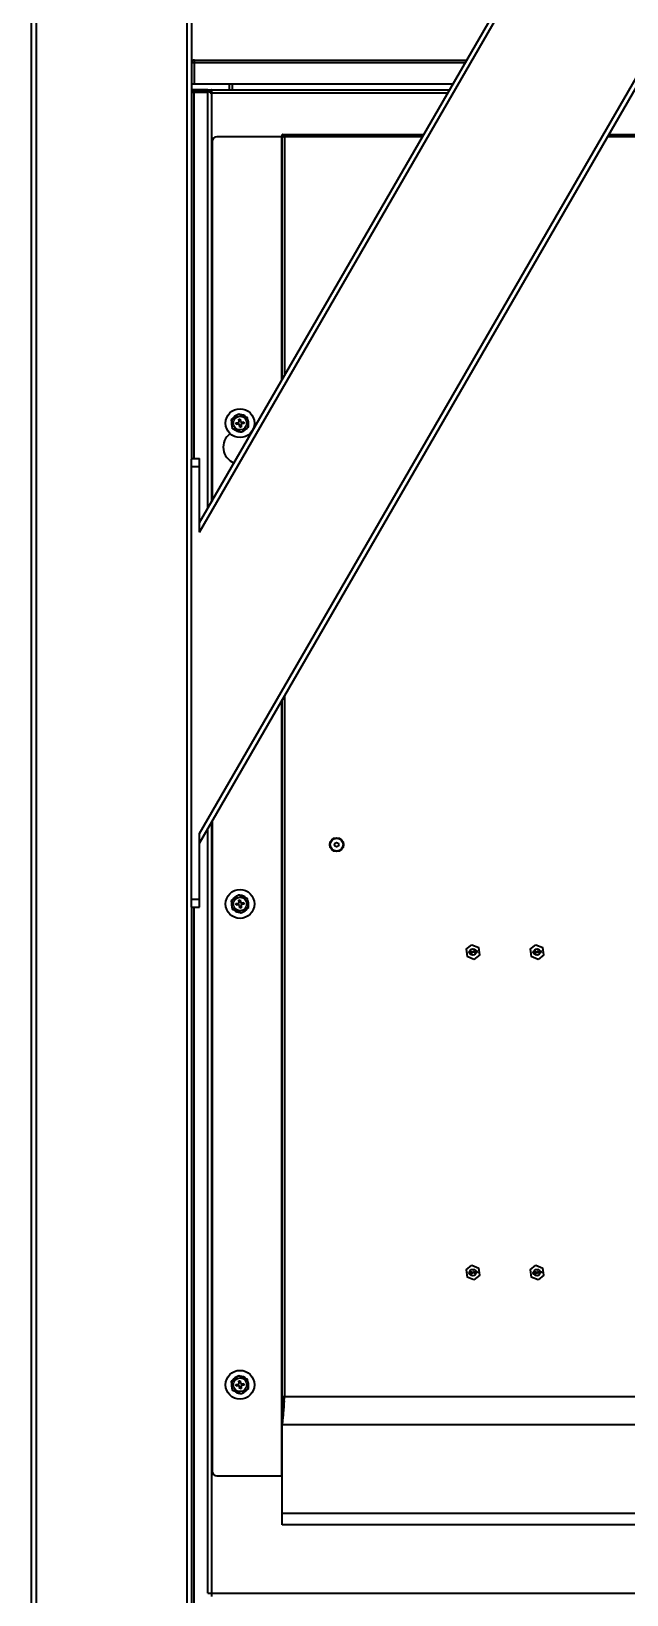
# Model space of a CAD drawing. Header units: millimetres. Extents: x 32496 to 166256, y 3504 to 23939.
# Drawn here: x 48980 to 49351, y 12057 to 13032 of the extents above; entities that cross this region are included whole.
import ezdxf

# ---------------------------------------------------------------- set-up
doc = ezdxf.new("R2010")
doc.units = ezdxf.units.MM
doc.layers.get('0').update_dxf_attribs({"lineweight": 35})

msp = doc.modelspace()

# ---------------------------------------------------------------- linework, layer by layer
at = {"linetype": 'Continuous'}
for p, q in [((48979.64, 13396.575), (48979.64, 10877.575)), ((48982.64, 13396.575), (48982.64, 10877.575)), ((49076.64, 13396.575), (49076.64, 10877.575)), ((49079.64, 13396.575), (49079.64, 12765.112)), ((49084.64, 12725.55), (49469.17, 13391.575)), ((49084.64, 12719.55), (49472.634, 13391.575)), ((49084.64, 12531.55), (49581.176, 13391.575)), ((49084.64, 12525.55), (49584.64, 13391.575)), ((49081.34, 13014.075), (49251.22, 13014.075)), ((49081.34, 12999.075), (49081.34, 13014.075)), ((49081.14, 13012.375), (49079.64, 13012.375)), ((49081.14, 13012.375), (49081.14, 12999.075)), ((49250.238, 13012.375), (49081.34, 13012.375)), ((49081.14, 12999.075), (49079.64, 12999.075)), ((49079.64, 12994.175), (49089.84, 12994.175)), ((49089.84, 12995.575), (49081.04, 12995.575)), ((49081.04, 12994.375), (49081.04, 12995.575)), ((49089.84, 12994.375), (49081.04, 12994.375)), ((49081.04, 12994.175), (49081.04, 12765.55)), ((49242.56, 12999.075), (49081.34, 12999.075)), ((49089.84, 12995.575), (49091.84, 12995.575)), ((49089.84, 12734.557), (49089.84, 12995.575)), ((49092.04, 12995.575), (49091.84, 12995.575)), ((49092.04, 12994.375), (49091.913, 12994.375)), ((49091.933, 12994.175), (49092.04, 12994.175)), ((49092.04, 12995.575), (49240.539, 12995.575)), ((49092.04, 12995.575), (49092.04, 12993.375)), ((49103.34, 12995.575), (49103.34, 12999.075)), ((49104.84, 12999.075), (49104.84, 12995.575)), ((49091.839, 12993.503), (49091.949, 12993.433)), ((49091.949, 12993.433), (49092.04, 12993.375)), ((49092.04, 12993.375), (49092.012, 12993.572)), ((49239.269, 12993.375), (49092.04, 12993.375)), ((49092.04, 12993.375), (49092.04, 12738.367)), ((49137.59, 12966.175), (49095.39, 12966.175)), ((49135.99, 12814.491), (49135.99, 12966.175)), ((49136.19, 12967.575), (49224.373, 12967.575)), ((49136.19, 12966.375), (49136.19, 12967.575)), ((49136.19, 12814.837), (49136.19, 12966.175)), ((49137.59, 12966.175), (49137.532, 12966.267)), ((49223.565, 12966.175), (49137.59, 12966.175)), ((49137.59, 12966.175), (49137.59, 12817.262)), ((49752.59, 12966.175), (49339.035, 12966.175)), ((49339.843, 12967.575), (49753.99, 12967.575)), ((49092.39, 12963.175), (49092.39, 12738.973)), ((49104.517, 12789.811), (49109.114, 12793.303)), ((49105.242, 12784.083), (49104.517, 12789.811)), ((49109.03, 12789.993), (49110.022, 12790.118)), ((49109.218, 12788.505), (49109.03, 12789.993)), ((49109.114, 12793.303), (49114.437, 12791.068)), ((49110.022, 12790.118), (49110.21, 12788.63)), ((49115.163, 12785.34), (49114.437, 12791.068)), ((49110.565, 12781.848), (49105.242, 12784.083)), ((49107.297, 12787.757), (49108.785, 12787.946)), ((49107.422, 12786.765), (49107.297, 12787.757)), ((49108.911, 12786.954), (49107.422, 12786.765)), ((49109.658, 12785.032), (49109.469, 12786.521)), ((49110.65, 12785.158), (49109.658, 12785.032)), ((49110.461, 12786.646), (49110.65, 12785.158)), ((49115.163, 12785.34), (49110.565, 12781.848)), ((49110.769, 12788.197), (49112.257, 12788.386)), ((49112.383, 12787.394), (49110.895, 12787.205)), ((49112.257, 12788.386), (49112.383, 12787.394)), ((49079.64, 12765.55), (49084.64, 12765.55)), ((49079.64, 12485.55), (49079.64, 12765.112)), ((49079.64, 12760.55), (49084.64, 12760.55)), ((49084.64, 12719.55), (49084.64, 12765.55)), ((49135.99, 12130.775), (49135.99, 12614.491)), ((49136.19, 12100.225), (49136.19, 12614.837)), ((49137.59, 12617.262), (49137.59, 12180.225)), ((49092.04, 12538.367), (49092.04, 12057.575)), ((49092.39, 12538.973), (49092.39, 12133.775)), ((49084.64, 12485.55), (49084.64, 12531.55)), ((49089.84, 12057.575), (49089.84, 12534.557)), ((49079.64, 12490.55), (49084.64, 12490.55)), ((49104.517, 12489.81), (49109.114, 12493.302)), ((49105.242, 12484.083), (49104.517, 12489.81)), ((49107.297, 12487.757), (49108.785, 12487.945)), ((49107.422, 12486.765), (49107.297, 12487.757)), ((49108.911, 12486.953), (49107.422, 12486.765)), ((49109.03, 12489.992), (49110.022, 12490.118)), ((49109.218, 12488.504), (49109.03, 12489.992)), ((49109.114, 12493.302), (49114.437, 12491.067)), ((49109.658, 12485.032), (49109.469, 12486.52)), ((49110.022, 12490.118), (49110.21, 12488.63)), ((49110.461, 12486.646), (49110.65, 12485.157)), ((49110.769, 12488.196), (49112.257, 12488.385)), ((49112.383, 12487.393), (49110.895, 12487.204)), ((49112.257, 12488.385), (49112.383, 12487.393)), ((49115.163, 12485.339), (49114.437, 12491.067)), ((49079.64, 12485.55), (49084.64, 12485.55)), ((49079.64, 12485.55), (49079.64, 11788.601)), ((49081.04, 12485.55), (49081.04, 11982.075)), ((49110.565, 12481.847), (49105.242, 12484.083)), ((49110.65, 12485.157), (49109.658, 12485.032)), ((49115.163, 12485.339), (49110.565, 12481.847)), ((49250.801, 12459.291), (49254.431, 12462.147)), ((49250.801, 12459.291), (49251.46, 12454.719)), ((49252.534, 12457.607), (49252.503, 12457.473)), ((49252.517, 12457.372), (49252.503, 12457.473)), ((49252.517, 12457.372), (49252.585, 12457.253)), ((49252.594, 12457.719), (49252.534, 12457.607)), ((49252.585, 12457.253), (49252.674, 12457.163)), ((49252.707, 12457.812), (49252.594, 12457.719)), ((49252.63, 12457.466), (49252.644, 12457.545)), ((49252.63, 12457.466), (49252.638, 12457.415)), ((49252.673, 12457.343), (49252.638, 12457.415)), ((49252.644, 12457.545), (49252.683, 12457.628)), ((49252.734, 12457.275), (49252.673, 12457.343)), ((49252.674, 12457.163), (49252.809, 12457.105)), ((49252.683, 12457.628), (49252.75, 12457.69)), ((49252.827, 12457.855), (49252.707, 12457.812)), ((49252.815, 12457.235), (49252.734, 12457.275)), ((49252.75, 12457.69), (49252.845, 12457.729)), ((49252.918, 12457.224), (49252.815, 12457.235)), ((49252.827, 12457.855), (49252.975, 12457.877)), ((49252.993, 12457.751), (49252.845, 12457.729)), ((49252.918, 12457.224), (49253.066, 12457.245)), ((49253.102, 12457.869), (49252.975, 12457.877)), ((49252.993, 12457.751), (49253.096, 12457.74)), ((49253.162, 12457.285), (49253.066, 12457.245)), ((49253.084, 12457.119), (49253.204, 12457.162)), ((49253.096, 12457.74), (49253.177, 12457.7)), ((49253.237, 12457.811), (49253.102, 12457.869)), ((49253.25, 12457.375), (49253.162, 12457.285)), ((49253.177, 12457.7), (49253.242, 12457.606)), ((49253.204, 12457.162), (49253.317, 12457.256)), ((49253.326, 12457.721), (49253.237, 12457.811)), ((49253.39, 12457.627), (49253.242, 12457.606)), ((49253.25, 12457.375), (49253.423, 12457.4)), ((49253.376, 12456.851), (49253.317, 12457.256)), ((49253.39, 12457.627), (49253.326, 12457.721)), ((49253.423, 12457.4), (49253.518, 12456.743)), ((49253.544, 12457.959), (49254.435, 12458.087)), ((49253.562, 12457.833), (49253.544, 12457.959)), ((49254.255, 12457.932), (49253.562, 12457.833)), ((49253.678, 12457.204), (49253.668, 12457.1)), ((49253.717, 12457.287), (49253.678, 12457.204)), ((49254.255, 12457.932), (49253.717, 12457.287)), ((49253.817, 12457.121), (49253.851, 12457.229)), ((49253.851, 12457.229), (49254.453, 12457.961)), ((49254.418, 12457.156), (49254.379, 12457.073)), ((49254.418, 12457.156), (49254.541, 12457.174)), ((49254.431, 12462.147), (49258.719, 12460.432)), ((49254.435, 12458.087), (49254.453, 12457.961)), ((49254.531, 12457.069), (49254.541, 12457.174)), ((49254.72, 12457.69), (49254.699, 12457.661)), ((49254.699, 12457.661), (49254.869, 12457.531)), ((49254.862, 12457.581), (49254.72, 12457.69)), ((49254.869, 12457.531), (49254.742, 12457.358)), ((49254.742, 12457.358), (49254.771, 12457.336)), ((49254.771, 12457.336), (49254.876, 12457.48)), ((49254.836, 12457.758), (49254.886, 12457.765)), ((49254.862, 12457.581), (49254.836, 12457.758)), ((49254.902, 12457.303), (49254.876, 12457.48)), ((49254.886, 12457.765), (49254.911, 12457.588)), ((49254.951, 12457.31), (49254.902, 12457.303)), ((49255.017, 12457.733), (49254.911, 12457.588)), ((49254.918, 12457.538), (49255.045, 12457.711)), ((49255.089, 12457.408), (49254.918, 12457.538)), ((49254.926, 12457.487), (49255.068, 12457.379)), ((49254.926, 12457.487), (49254.951, 12457.31)), ((49255.045, 12457.711), (49255.017, 12457.733)), ((49255.068, 12457.379), (49255.089, 12457.408)), ((49255.228, 12457.841), (49255.476, 12457.876)), ((49255.25, 12457.689), (49255.228, 12457.841)), ((49255.498, 12457.725), (49255.25, 12457.689)), ((49255.425, 12458.23), (49255.573, 12458.251)), ((49255.476, 12457.876), (49255.425, 12458.23)), ((49255.596, 12457.042), (49255.498, 12457.725)), ((49255.573, 12458.251), (49255.624, 12457.898)), ((49255.624, 12457.898), (49256.218, 12457.983)), ((49256.067, 12457.807), (49255.646, 12457.746)), ((49255.646, 12457.746), (49255.715, 12457.266)), ((49256.067, 12457.807), (49255.715, 12457.266)), ((49255.744, 12457.064), (49256.24, 12457.832)), ((49256.218, 12457.983), (49256.24, 12457.832)), ((49256.365, 12458.366), (49256.514, 12458.387)), ((49256.536, 12457.178), (49256.365, 12458.366)), ((49256.514, 12458.387), (49256.648, 12457.452)), ((49256.759, 12457.21), (49256.536, 12457.178)), ((49256.86, 12458.437), (49256.648, 12457.452)), ((49256.759, 12457.21), (49256.977, 12458.325)), ((49256.86, 12458.437), (49257.058, 12458.465)), ((49256.977, 12458.325), (49257.501, 12457.317)), ((49257.539, 12457.58), (49257.058, 12458.465)), ((49257.404, 12458.515), (49257.553, 12458.537)), ((49257.539, 12457.58), (49257.404, 12458.515)), ((49257.724, 12457.349), (49257.501, 12457.317)), ((49257.553, 12458.537), (49257.724, 12457.349)), ((49259.378, 12455.86), (49258.719, 12460.432)), ((49290.801, 12459.291), (49294.431, 12462.147)), ((49290.801, 12459.291), (49291.46, 12454.719)), ((49292.534, 12457.607), (49292.503, 12457.473)), ((49292.517, 12457.372), (49292.503, 12457.473)), ((49292.517, 12457.372), (49292.585, 12457.253)), ((49292.594, 12457.719), (49292.534, 12457.607)), ((49292.585, 12457.253), (49292.674, 12457.163)), ((49292.707, 12457.812), (49292.594, 12457.719)), ((49292.63, 12457.466), (49292.644, 12457.545)), ((49292.63, 12457.466), (49292.638, 12457.415)), ((49292.673, 12457.343), (49292.638, 12457.415)), ((49292.644, 12457.545), (49292.683, 12457.628)), ((49292.734, 12457.275), (49292.673, 12457.343)), ((49292.674, 12457.163), (49292.809, 12457.105)), ((49292.683, 12457.628), (49292.75, 12457.69)), ((49292.827, 12457.855), (49292.707, 12457.812)), ((49292.815, 12457.235), (49292.734, 12457.275)), ((49292.75, 12457.69), (49292.845, 12457.729)), ((49292.918, 12457.224), (49292.815, 12457.235)), ((49292.827, 12457.855), (49292.975, 12457.877)), ((49292.993, 12457.751), (49292.845, 12457.729)), ((49292.918, 12457.224), (49293.066, 12457.245)), ((49293.102, 12457.869), (49292.975, 12457.877)), ((49292.993, 12457.751), (49293.096, 12457.74)), ((49293.162, 12457.285), (49293.066, 12457.245)), ((49293.084, 12457.119), (49293.204, 12457.162)), ((49293.096, 12457.74), (49293.177, 12457.7)), ((49293.237, 12457.811), (49293.102, 12457.869)), ((49293.25, 12457.375), (49293.162, 12457.285)), ((49293.177, 12457.7), (49293.242, 12457.606)), ((49293.204, 12457.162), (49293.317, 12457.256)), ((49293.326, 12457.721), (49293.237, 12457.811)), ((49293.39, 12457.627), (49293.242, 12457.606)), ((49293.25, 12457.375), (49293.423, 12457.4)), ((49293.376, 12456.851), (49293.317, 12457.256)), ((49293.39, 12457.627), (49293.326, 12457.721)), ((49293.423, 12457.4), (49293.518, 12456.743)), ((49293.544, 12457.959), (49294.435, 12458.087)), ((49293.562, 12457.833), (49293.544, 12457.959)), ((49294.255, 12457.932), (49293.562, 12457.833)), ((49293.678, 12457.204), (49293.668, 12457.1)), ((49293.717, 12457.287), (49293.678, 12457.204)), ((49294.255, 12457.932), (49293.717, 12457.287)), ((49293.817, 12457.121), (49293.851, 12457.229)), ((49293.851, 12457.229), (49294.453, 12457.961)), ((49294.418, 12457.156), (49294.379, 12457.073)), ((49294.418, 12457.156), (49294.541, 12457.174)), ((49294.431, 12462.147), (49298.719, 12460.432)), ((49294.435, 12458.087), (49294.453, 12457.961)), ((49294.531, 12457.069), (49294.541, 12457.174)), ((49294.72, 12457.69), (49294.699, 12457.661)), ((49294.699, 12457.661), (49294.869, 12457.531)), ((49294.862, 12457.581), (49294.72, 12457.69)), ((49294.869, 12457.531), (49294.742, 12457.358)), ((49294.742, 12457.358), (49294.771, 12457.336)), ((49294.771, 12457.336), (49294.876, 12457.48)), ((49294.836, 12457.758), (49294.886, 12457.765)), ((49294.862, 12457.581), (49294.836, 12457.758)), ((49294.902, 12457.303), (49294.876, 12457.48)), ((49294.886, 12457.765), (49294.911, 12457.588)), ((49294.951, 12457.31), (49294.902, 12457.303)), ((49295.017, 12457.733), (49294.911, 12457.588)), ((49294.918, 12457.538), (49295.045, 12457.711)), ((49295.089, 12457.408), (49294.918, 12457.538)), ((49294.926, 12457.487), (49295.068, 12457.379)), ((49294.926, 12457.487), (49294.951, 12457.31)), ((49295.045, 12457.711), (49295.017, 12457.733)), ((49295.068, 12457.379), (49295.089, 12457.408)), ((49295.228, 12457.841), (49295.476, 12457.876)), ((49295.25, 12457.689), (49295.228, 12457.841)), ((49295.498, 12457.725), (49295.25, 12457.689)), ((49295.425, 12458.23), (49295.573, 12458.251)), ((49295.476, 12457.876), (49295.425, 12458.23)), ((49295.596, 12457.042), (49295.498, 12457.725)), ((49295.573, 12458.251), (49295.624, 12457.898)), ((49295.624, 12457.898), (49296.218, 12457.983)), ((49296.067, 12457.807), (49295.646, 12457.746)), ((49295.646, 12457.746), (49295.715, 12457.266)), ((49296.067, 12457.807), (49295.715, 12457.266)), ((49295.744, 12457.064), (49296.24, 12457.832)), ((49296.218, 12457.983), (49296.24, 12457.832)), ((49296.365, 12458.366), (49296.514, 12458.387)), ((49296.536, 12457.178), (49296.365, 12458.366)), ((49296.514, 12458.387), (49296.648, 12457.452)), ((49296.759, 12457.21), (49296.536, 12457.178)), ((49296.86, 12458.437), (49296.648, 12457.452)), ((49296.759, 12457.21), (49296.977, 12458.325)), ((49296.86, 12458.437), (49297.058, 12458.465)), ((49296.977, 12458.325), (49297.501, 12457.317)), ((49297.539, 12457.58), (49297.058, 12458.465)), ((49297.404, 12458.515), (49297.553, 12458.537)), ((49297.539, 12457.58), (49297.404, 12458.515)), ((49297.724, 12457.349), (49297.501, 12457.317)), ((49297.553, 12458.537), (49297.724, 12457.349)), ((49299.378, 12455.86), (49298.719, 12460.432)), ((49255.749, 12453.004), (49251.46, 12454.719)), ((49252.658, 12456.748), (49253.376, 12456.851)), ((49252.676, 12456.621), (49252.658, 12456.748)), ((49253.518, 12456.743), (49252.676, 12456.621)), ((49252.809, 12457.105), (49252.936, 12457.097)), ((49253.084, 12457.119), (49252.936, 12457.097)), ((49253.675, 12457.049), (49253.668, 12457.1)), ((49253.675, 12457.049), (49253.715, 12456.952)), ((49253.715, 12456.952), (49253.828, 12456.865)), ((49253.817, 12457.121), (49253.824, 12457.071)), ((49253.884, 12457.002), (49253.824, 12457.071)), ((49253.828, 12456.865), (49253.935, 12456.829)), ((49253.966, 12456.962), (49253.884, 12457.002)), ((49253.935, 12456.829), (49254.087, 12456.825)), ((49254.093, 12456.955), (49253.966, 12456.962)), ((49254.186, 12456.839), (49254.087, 12456.825)), ((49254.093, 12456.955), (49254.192, 12456.969)), ((49254.186, 12456.839), (49254.355, 12456.889)), ((49254.312, 12457.012), (49254.192, 12456.969)), ((49254.379, 12457.073), (49254.312, 12457.012)), ((49254.355, 12456.889), (49254.447, 12456.954)), ((49254.447, 12456.954), (49254.531, 12457.069)), ((49255.744, 12457.064), (49255.596, 12457.042)), ((49259.378, 12455.86), (49255.749, 12453.004)), ((49295.749, 12453.004), (49291.46, 12454.719)), ((49292.658, 12456.748), (49293.376, 12456.851)), ((49292.676, 12456.621), (49292.658, 12456.748)), ((49293.518, 12456.743), (49292.676, 12456.621)), ((49292.809, 12457.105), (49292.936, 12457.097)), ((49293.084, 12457.119), (49292.936, 12457.097)), ((49293.675, 12457.049), (49293.668, 12457.1)), ((49293.675, 12457.049), (49293.715, 12456.952)), ((49293.715, 12456.952), (49293.828, 12456.865)), ((49293.817, 12457.121), (49293.824, 12457.071)), ((49293.884, 12457.002), (49293.824, 12457.071)), ((49293.828, 12456.865), (49293.935, 12456.829)), ((49293.966, 12456.962), (49293.884, 12457.002)), ((49293.935, 12456.829), (49294.087, 12456.825)), ((49294.093, 12456.955), (49293.966, 12456.962)), ((49294.186, 12456.839), (49294.087, 12456.825)), ((49294.093, 12456.955), (49294.192, 12456.969)), ((49294.186, 12456.839), (49294.355, 12456.889)), ((49294.312, 12457.012), (49294.192, 12456.969)), ((49294.379, 12457.073), (49294.312, 12457.012)), ((49294.355, 12456.889), (49294.447, 12456.954)), ((49294.447, 12456.954), (49294.531, 12457.069)), ((49295.744, 12457.064), (49295.596, 12457.042)), ((49299.378, 12455.86), (49295.749, 12453.004)), ((49250.801, 12259.291), (49254.431, 12262.147)), ((49254.431, 12262.147), (49258.719, 12260.432)), ((49290.801, 12259.291), (49294.431, 12262.147)), ((49294.431, 12262.147), (49298.719, 12260.432)), ((49250.801, 12259.291), (49251.46, 12254.719)), ((49255.749, 12253.004), (49251.46, 12254.719)), ((49252.534, 12257.607), (49252.503, 12257.473)), ((49252.517, 12257.372), (49252.503, 12257.473)), ((49252.517, 12257.372), (49252.585, 12257.253)), ((49252.594, 12257.719), (49252.534, 12257.607)), ((49252.585, 12257.253), (49252.674, 12257.163)), ((49252.707, 12257.812), (49252.594, 12257.719)), ((49252.63, 12257.466), (49252.644, 12257.545)), ((49252.63, 12257.466), (49252.638, 12257.415)), ((49252.673, 12257.343), (49252.638, 12257.415)), ((49252.644, 12257.545), (49252.683, 12257.628)), ((49252.658, 12256.748), (49253.376, 12256.851)), ((49252.676, 12256.621), (49252.658, 12256.748)), ((49252.734, 12257.275), (49252.673, 12257.343)), ((49252.674, 12257.163), (49252.809, 12257.105)), ((49253.518, 12256.743), (49252.676, 12256.621)), ((49252.683, 12257.628), (49252.75, 12257.69)), ((49252.827, 12257.855), (49252.707, 12257.812)), ((49252.815, 12257.235), (49252.734, 12257.275)), ((49252.75, 12257.69), (49252.845, 12257.729)), ((49252.809, 12257.105), (49252.936, 12257.097)), ((49252.918, 12257.224), (49252.815, 12257.235)), ((49252.827, 12257.855), (49252.975, 12257.877)), ((49252.993, 12257.751), (49252.845, 12257.729)), ((49252.918, 12257.224), (49253.066, 12257.245)), ((49253.084, 12257.119), (49252.936, 12257.097)), ((49253.102, 12257.869), (49252.975, 12257.877)), ((49252.993, 12257.751), (49253.096, 12257.74)), ((49253.162, 12257.285), (49253.066, 12257.245)), ((49253.084, 12257.119), (49253.204, 12257.162)), ((49253.096, 12257.74), (49253.177, 12257.7)), ((49253.237, 12257.811), (49253.102, 12257.869)), ((49253.25, 12257.375), (49253.162, 12257.285)), ((49253.177, 12257.7), (49253.242, 12257.606)), ((49253.204, 12257.162), (49253.317, 12257.256)), ((49253.326, 12257.721), (49253.237, 12257.811)), ((49253.39, 12257.627), (49253.242, 12257.606)), ((49253.25, 12257.375), (49253.423, 12257.4)), ((49253.376, 12256.851), (49253.317, 12257.256)), ((49253.39, 12257.627), (49253.326, 12257.721)), ((49253.423, 12257.4), (49253.518, 12256.743)), ((49253.544, 12257.959), (49254.435, 12258.087)), ((49253.562, 12257.833), (49253.544, 12257.959)), ((49254.255, 12257.932), (49253.562, 12257.833)), ((49253.678, 12257.204), (49253.668, 12257.1)), ((49253.675, 12257.049), (49253.668, 12257.1)), ((49253.675, 12257.049), (49253.715, 12256.952)), ((49253.717, 12257.287), (49253.678, 12257.204)), ((49253.715, 12256.952), (49253.828, 12256.865)), ((49254.255, 12257.932), (49253.717, 12257.287)), ((49253.817, 12257.121), (49253.851, 12257.229)), ((49253.817, 12257.121), (49253.824, 12257.071)), ((49253.884, 12257.002), (49253.824, 12257.071)), ((49253.828, 12256.865), (49253.935, 12256.829)), ((49253.851, 12257.229), (49254.453, 12257.961)), ((49253.966, 12256.962), (49253.884, 12257.002)), ((49253.935, 12256.829), (49254.087, 12256.825)), ((49254.093, 12256.955), (49253.966, 12256.962)), ((49254.186, 12256.839), (49254.087, 12256.825)), ((49254.093, 12256.955), (49254.192, 12256.969)), ((49254.186, 12256.839), (49254.355, 12256.889)), ((49254.312, 12257.012), (49254.192, 12256.969)), ((49254.379, 12257.073), (49254.312, 12257.012)), ((49254.355, 12256.889), (49254.447, 12256.954)), ((49254.418, 12257.156), (49254.379, 12257.073)), ((49254.418, 12257.156), (49254.541, 12257.174)), ((49254.435, 12258.087), (49254.453, 12257.961)), ((49254.447, 12256.954), (49254.531, 12257.069)), ((49254.531, 12257.069), (49254.541, 12257.174)), ((49254.72, 12257.69), (49254.699, 12257.661)), ((49254.699, 12257.661), (49254.869, 12257.531)), ((49254.862, 12257.581), (49254.72, 12257.69)), ((49254.869, 12257.531), (49254.742, 12257.358)), ((49254.742, 12257.358), (49254.771, 12257.336)), ((49254.771, 12257.336), (49254.876, 12257.48)), ((49254.836, 12257.758), (49254.886, 12257.765)), ((49254.862, 12257.581), (49254.836, 12257.758)), ((49254.902, 12257.303), (49254.876, 12257.48)), ((49254.886, 12257.765), (49254.911, 12257.588)), ((49254.951, 12257.31), (49254.902, 12257.303)), ((49255.017, 12257.733), (49254.911, 12257.588)), ((49254.918, 12257.538), (49255.045, 12257.711)), ((49255.089, 12257.408), (49254.918, 12257.538)), ((49254.926, 12257.487), (49255.068, 12257.379)), ((49254.926, 12257.487), (49254.951, 12257.31)), ((49255.045, 12257.711), (49255.017, 12257.733)), ((49255.068, 12257.379), (49255.089, 12257.408)), ((49255.228, 12257.841), (49255.476, 12257.876)), ((49255.25, 12257.689), (49255.228, 12257.841)), ((49255.498, 12257.725), (49255.25, 12257.689)), ((49255.425, 12258.23), (49255.573, 12258.251)), ((49255.476, 12257.876), (49255.425, 12258.23)), ((49255.596, 12257.042), (49255.498, 12257.725)), ((49255.573, 12258.251), (49255.624, 12257.898)), ((49255.744, 12257.064), (49255.596, 12257.042)), ((49255.624, 12257.898), (49256.218, 12257.983)), ((49256.067, 12257.807), (49255.646, 12257.746)), ((49255.646, 12257.746), (49255.715, 12257.266)), ((49256.067, 12257.807), (49255.715, 12257.266)), ((49255.744, 12257.064), (49256.24, 12257.832)), ((49259.378, 12255.86), (49255.749, 12253.004)), ((49256.218, 12257.983), (49256.24, 12257.832)), ((49256.365, 12258.366), (49256.514, 12258.387)), ((49256.536, 12257.178), (49256.365, 12258.366)), ((49256.514, 12258.387), (49256.648, 12257.452)), ((49256.759, 12257.21), (49256.536, 12257.178)), ((49256.86, 12258.437), (49256.648, 12257.452)), ((49256.759, 12257.21), (49256.977, 12258.325)), ((49256.86, 12258.437), (49257.058, 12258.465)), ((49256.977, 12258.325), (49257.501, 12257.317)), ((49257.539, 12257.58), (49257.058, 12258.465)), ((49257.404, 12258.515), (49257.553, 12258.537)), ((49257.539, 12257.58), (49257.404, 12258.515)), ((49257.724, 12257.349), (49257.501, 12257.317)), ((49257.553, 12258.537), (49257.724, 12257.349)), ((49259.378, 12255.86), (49258.719, 12260.432)), ((49290.801, 12259.291), (49291.46, 12254.719)), ((49295.749, 12253.004), (49291.46, 12254.719)), ((49292.534, 12257.607), (49292.503, 12257.473)), ((49292.517, 12257.372), (49292.503, 12257.473)), ((49292.517, 12257.372), (49292.585, 12257.253)), ((49292.594, 12257.719), (49292.534, 12257.607)), ((49292.585, 12257.253), (49292.674, 12257.163)), ((49292.707, 12257.812), (49292.594, 12257.719)), ((49292.63, 12257.466), (49292.644, 12257.545)), ((49292.63, 12257.466), (49292.638, 12257.415)), ((49292.673, 12257.343), (49292.638, 12257.415)), ((49292.644, 12257.545), (49292.683, 12257.628)), ((49292.658, 12256.748), (49293.376, 12256.851)), ((49292.676, 12256.621), (49292.658, 12256.748)), ((49292.734, 12257.275), (49292.673, 12257.343)), ((49292.674, 12257.163), (49292.809, 12257.105)), ((49293.518, 12256.743), (49292.676, 12256.621)), ((49292.683, 12257.628), (49292.75, 12257.69)), ((49292.827, 12257.855), (49292.707, 12257.812)), ((49292.815, 12257.235), (49292.734, 12257.275)), ((49292.75, 12257.69), (49292.845, 12257.729)), ((49292.809, 12257.105), (49292.936, 12257.097)), ((49292.918, 12257.224), (49292.815, 12257.235)), ((49292.827, 12257.855), (49292.975, 12257.877)), ((49292.993, 12257.751), (49292.845, 12257.729)), ((49292.918, 12257.224), (49293.066, 12257.245)), ((49293.084, 12257.119), (49292.936, 12257.097)), ((49293.102, 12257.869), (49292.975, 12257.877)), ((49292.993, 12257.751), (49293.096, 12257.74)), ((49293.162, 12257.285), (49293.066, 12257.245)), ((49293.084, 12257.119), (49293.204, 12257.162)), ((49293.096, 12257.74), (49293.177, 12257.7)), ((49293.237, 12257.811), (49293.102, 12257.869)), ((49293.25, 12257.375), (49293.162, 12257.285)), ((49293.177, 12257.7), (49293.242, 12257.606)), ((49293.204, 12257.162), (49293.317, 12257.256)), ((49293.326, 12257.721), (49293.237, 12257.811)), ((49293.39, 12257.627), (49293.242, 12257.606)), ((49293.25, 12257.375), (49293.423, 12257.4)), ((49293.376, 12256.851), (49293.317, 12257.256)), ((49293.39, 12257.627), (49293.326, 12257.721)), ((49293.423, 12257.4), (49293.518, 12256.743)), ((49293.544, 12257.959), (49294.435, 12258.087)), ((49293.562, 12257.833), (49293.544, 12257.959)), ((49294.255, 12257.932), (49293.562, 12257.833)), ((49293.678, 12257.204), (49293.668, 12257.1)), ((49293.675, 12257.049), (49293.668, 12257.1)), ((49293.675, 12257.049), (49293.715, 12256.952)), ((49293.717, 12257.287), (49293.678, 12257.204)), ((49293.715, 12256.952), (49293.828, 12256.865)), ((49294.255, 12257.932), (49293.717, 12257.287)), ((49293.817, 12257.121), (49293.851, 12257.229)), ((49293.817, 12257.121), (49293.824, 12257.071)), ((49293.884, 12257.002), (49293.824, 12257.071)), ((49293.828, 12256.865), (49293.935, 12256.829)), ((49293.851, 12257.229), (49294.453, 12257.961)), ((49293.966, 12256.962), (49293.884, 12257.002)), ((49293.935, 12256.829), (49294.087, 12256.825)), ((49294.093, 12256.955), (49293.966, 12256.962)), ((49294.186, 12256.839), (49294.087, 12256.825)), ((49294.093, 12256.955), (49294.192, 12256.969)), ((49294.186, 12256.839), (49294.355, 12256.889)), ((49294.312, 12257.012), (49294.192, 12256.969)), ((49294.379, 12257.073), (49294.312, 12257.012)), ((49294.355, 12256.889), (49294.447, 12256.954)), ((49294.418, 12257.156), (49294.379, 12257.073)), ((49294.418, 12257.156), (49294.541, 12257.174)), ((49294.435, 12258.087), (49294.453, 12257.961)), ((49294.447, 12256.954), (49294.531, 12257.069)), ((49294.531, 12257.069), (49294.541, 12257.174)), ((49294.72, 12257.69), (49294.699, 12257.661)), ((49294.699, 12257.661), (49294.869, 12257.531)), ((49294.862, 12257.581), (49294.72, 12257.69)), ((49294.869, 12257.531), (49294.742, 12257.358)), ((49294.742, 12257.358), (49294.771, 12257.336)), ((49294.771, 12257.336), (49294.876, 12257.48)), ((49294.836, 12257.758), (49294.886, 12257.765)), ((49294.862, 12257.581), (49294.836, 12257.758)), ((49294.902, 12257.303), (49294.876, 12257.48)), ((49294.886, 12257.765), (49294.911, 12257.588)), ((49294.951, 12257.31), (49294.902, 12257.303)), ((49295.017, 12257.733), (49294.911, 12257.588)), ((49294.918, 12257.538), (49295.045, 12257.711)), ((49295.089, 12257.408), (49294.918, 12257.538)), ((49294.926, 12257.487), (49295.068, 12257.379)), ((49294.926, 12257.487), (49294.951, 12257.31)), ((49295.045, 12257.711), (49295.017, 12257.733)), ((49295.068, 12257.379), (49295.089, 12257.408)), ((49295.228, 12257.841), (49295.476, 12257.876)), ((49295.25, 12257.689), (49295.228, 12257.841)), ((49295.498, 12257.725), (49295.25, 12257.689)), ((49295.425, 12258.23), (49295.573, 12258.251)), ((49295.476, 12257.876), (49295.425, 12258.23)), ((49295.596, 12257.042), (49295.498, 12257.725)), ((49295.573, 12258.251), (49295.624, 12257.898)), ((49295.744, 12257.064), (49295.596, 12257.042)), ((49295.624, 12257.898), (49296.218, 12257.983)), ((49296.067, 12257.807), (49295.646, 12257.746)), ((49295.646, 12257.746), (49295.715, 12257.266)), ((49296.067, 12257.807), (49295.715, 12257.266)), ((49295.744, 12257.064), (49296.24, 12257.832)), ((49299.378, 12255.86), (49295.749, 12253.004)), ((49296.218, 12257.983), (49296.24, 12257.832)), ((49296.365, 12258.366), (49296.514, 12258.387)), ((49296.536, 12257.178), (49296.365, 12258.366)), ((49296.514, 12258.387), (49296.648, 12257.452)), ((49296.759, 12257.21), (49296.536, 12257.178)), ((49296.86, 12258.437), (49296.648, 12257.452)), ((49296.759, 12257.21), (49296.977, 12258.325)), ((49296.86, 12258.437), (49297.058, 12258.465)), ((49296.977, 12258.325), (49297.501, 12257.317)), ((49297.539, 12257.58), (49297.058, 12258.465)), ((49297.404, 12258.515), (49297.553, 12258.537)), ((49297.539, 12257.58), (49297.404, 12258.515)), ((49297.724, 12257.349), (49297.501, 12257.317)), ((49297.553, 12258.537), (49297.724, 12257.349)), ((49299.378, 12255.86), (49298.719, 12260.432)), ((49104.517, 12189.811), (49109.114, 12193.303)), ((49105.242, 12184.083), (49104.517, 12189.811)), ((49110.565, 12181.848), (49105.242, 12184.083)), ((49107.297, 12187.757), (49108.785, 12187.946)), ((49107.422, 12186.765), (49107.297, 12187.757)), ((49108.911, 12186.954), (49107.422, 12186.765)), ((49109.03, 12189.993), (49110.022, 12190.118)), ((49109.218, 12188.505), (49109.03, 12189.993)), ((49109.114, 12193.303), (49114.437, 12191.068)), ((49109.658, 12185.032), (49109.469, 12186.521)), ((49110.65, 12185.158), (49109.658, 12185.032)), ((49110.022, 12190.118), (49110.21, 12188.63)), ((49110.461, 12186.646), (49110.65, 12185.158)), ((49115.163, 12185.34), (49110.565, 12181.848)), ((49110.769, 12188.197), (49112.257, 12188.386)), ((49112.383, 12187.394), (49110.895, 12187.205)), ((49112.257, 12188.386), (49112.383, 12187.394)), ((49115.163, 12185.34), (49114.437, 12191.068)), ((49136.19, 12180.225), (49137.59, 12180.225)), ((49137.39, 12177.563), (49137.39, 12180.225)), ((49137.589, 12180.211), (49137.59, 12180.225)), ((49137.59, 12180.225), (49752.59, 12180.225)), ((49753.99, 12162.547), (49136.19, 12162.547)), ((49095.39, 12130.775), (49136.19, 12130.775)), ((49136.19, 12107.547), (49753.99, 12107.547)), ((49753.99, 12100.225), (49136.19, 12100.225)), ((49089.84, 12057.575), (49092.04, 12057.575)), ((49092.04, 12057.575), (49801.64, 12057.575)), ((49092.04, 12057.575), (49092.04, 12055.575))]:
    msp.add_line(p, q, dxfattribs=at)
for centre, radius in [((49109.84, 12787.575), 9), ((49109.84, 12787.575), 4.25), ((49170.09, 12524.575), 4.328), ((49170.09, 12524.575), 4), ((49170.09, 12524.575), 1.3), ((49109.84, 12487.575), 9), ((49109.84, 12487.575), 4.25), ((49255.09, 12457.575), 2), ((49295.09, 12457.575), 2), ((49255.09, 12257.575), 2), ((49295.09, 12257.575), 2), ((49109.84, 12187.575), 9), ((49109.84, 12187.575), 4.25)]:
    msp.add_circle(centre, radius, dxfattribs=at)
for centre, radius, start, end in [((49081.34, 13012.375), 1.7, 90, 180), ((49081.34, 13012.375), 0.2, 90, 180), ((49081.04, 12994.175), 1.4, 90, 180), ((49081.04, 12994.175), 0.2, 90, 180), ((49095.39, 12963.175), 3, 90, 180), ((49128.844, 12927.351), 39.797, 77.304832, 77.586809), ((49108.561, 12947.795), 34.358, 32.521418, 32.738115), ((49109.84, 12787.575), 5.35, 166.378744, 208.058131), ((49109.84, 12787.575), 5.474, 151.225991, 163.210885), ((49109.84, 12787.575), 5.35, 106.378744, 148.058131), ((49109.84, 12787.575), 5.474, 91.225991, 103.210885), ((49109.84, 12787.575), 5.35, 46.378744, 88.058131), ((49109.84, 12787.575), 5.474, 31.225991, 43.210885), ((49109.84, 12787.575), 5.35, 346.378744, 28.058131), ((49109.84, 12772.575), 10.5, 126.087642, 249.266822), ((49109.84, 12787.575), 5.474, 211.225991, 223.210885), ((49109.84, 12787.575), 5.35, 226.378744, 268.058131), ((49108.722, 12788.442), 0.5, 277.218438, 7.218438), ((49108.973, 12786.458), 0.5, 7.218438, 97.218438), ((49109.84, 12787.575), 5.474, 271.225991, 283.210885), ((49110.706, 12788.693), 0.5, 187.218438, 277.218438), ((49110.957, 12786.709), 0.5, 97.218438, 187.218438), ((49109.84, 12787.575), 5.35, 286.378744, 328.058131), ((49109.84, 12787.575), 5.474, 331.225991, 343.210885), ((49109.84, 12772.575), 10.5, 50.736374, 53.95647), ((49109.84, 12487.575), 5.35, 166.378744, 208.058131), ((49109.84, 12487.575), 5.474, 151.225991, 163.210885), ((49109.84, 12487.575), 5.35, 106.378744, 148.058131), ((49109.84, 12487.575), 5.474, 91.225991, 103.210885), ((49108.722, 12488.441), 0.5, 277.218438, 7.218438), ((49108.973, 12486.457), 0.5, 7.218438, 97.218438), ((49109.84, 12487.575), 5.35, 46.378744, 88.058131), ((49110.706, 12488.692), 0.5, 187.218438, 277.218438), ((49110.957, 12486.708), 0.5, 97.218438, 187.218438), ((49109.84, 12487.575), 5.474, 31.225991, 43.210885), ((49109.84, 12487.575), 5.35, 346.378744, 28.058131), ((49109.84, 12487.575), 5.474, 211.225991, 223.210885), ((49109.84, 12487.575), 5.35, 226.378744, 268.058131), ((49109.84, 12487.575), 5.474, 271.225991, 283.210885), ((49109.84, 12487.575), 5.35, 286.378744, 328.058131), ((49109.84, 12487.575), 5.474, 331.225991, 343.210885), ((49109.84, 12187.575), 5.35, 166.378744, 208.058131), ((49109.84, 12187.575), 5.474, 151.225991, 163.210885), ((49109.84, 12187.575), 5.474, 211.225991, 223.210885), ((49109.84, 12187.575), 5.35, 106.378744, 148.058131), ((49109.84, 12187.575), 5.474, 91.225991, 103.210885), ((49108.722, 12188.442), 0.5, 277.218438, 7.218438), ((49108.973, 12186.458), 0.5, 7.218438, 97.218438), ((49109.84, 12187.575), 5.35, 46.378744, 88.058131), ((49110.706, 12188.693), 0.5, 187.218438, 277.218438), ((49110.957, 12186.709), 0.5, 97.218438, 187.218438), ((49109.84, 12187.575), 5.35, 286.378744, 328.058131), ((49109.84, 12187.575), 5.474, 31.225991, 43.210885), ((49109.84, 12187.575), 5.35, 346.378744, 28.058131), ((49109.84, 12187.575), 5.474, 331.225991, 343.210885), ((49109.84, 12187.575), 5.35, 226.378744, 268.058131), ((49109.84, 12187.575), 5.474, 271.225991, 283.210885), ((49095.39, 12133.775), 3, 180, 270)]:
    msp.add_arc(centre, radius, start, end, dxfattribs=at)
for points, knots in [([(49089.84, 12995.575), (49089.84, 12995.488), (49089.867, 12995.306), (49089.985, 12995.042), (49090.172, 12994.783), (49090.521, 12994.422), (49091.084, 12993.991), (49091.576, 12993.671), (49091.839, 12993.503)], [0, 0, 0, 0, 0.0878452, 0.1824646, 0.288567, 0.4082324, 0.6861618, 1, 1, 1, 1]), ([(49092.012, 12993.572), (49091.965, 12993.905), (49091.876, 12994.57), (49091.84, 12995.241), (49091.84, 12995.575)], [0, 0, 0, 0, 0.5015713, 1, 1, 1, 1]), ([(49137.462, 12966.376), (49137.359, 12966.536), (49137.163, 12966.833), (49136.897, 12967.172), (49136.676, 12967.379), (49136.516, 12967.489), (49136.355, 12967.559), (49136.243, 12967.575), (49136.19, 12967.575)], [0, 0, 0, 0, 0.3144738, 0.591172, 0.710176, 0.8160241, 0.9114572, 1, 1, 1, 1]), ([(49136.19, 12966.375), (49136.392, 12966.375), (49136.799, 12966.343), (49137.198, 12966.262), (49137.399, 12966.218)], [0, 0, 0, 0, 0.4960388, 1, 1, 1, 1]), ([(49137.39, 12177.56), (49137.197, 12175.005), (49136.914, 12171.302), (49136.507, 12166.58), (49136.298, 12164.414), (49136.19, 12163.396)], [0, 0, 0, 0, 0.5407447, 0.7838803, 1, 1, 1, 1]), ([(49136.271, 12163.372), (49136.481, 12165.544), (49136.868, 12170.228), (49137.21, 12174.915), (49137.39, 12177.426)], [0, 0, 0, 0, 0.464277, 1, 1, 1, 1]), ([(49137.39, 12177.426), (49137.406, 12177.658), (49137.473, 12178.586), (49137.539, 12179.514), (49137.589, 12180.211)], [0, 0, 0, 0, 0.2496461, 1, 1, 1, 1]), ([(49136.19, 12162.547), (49136.197, 12162.615), (49136.224, 12162.89), (49136.251, 12163.165), (49136.271, 12163.372)], [0, 0, 0, 0, 0.2458342, 1, 1, 1, 1])]:
    msp.add_open_spline(points, degree=3, knots=knots, dxfattribs=at)

doc.saveas('drawing.dxf')
